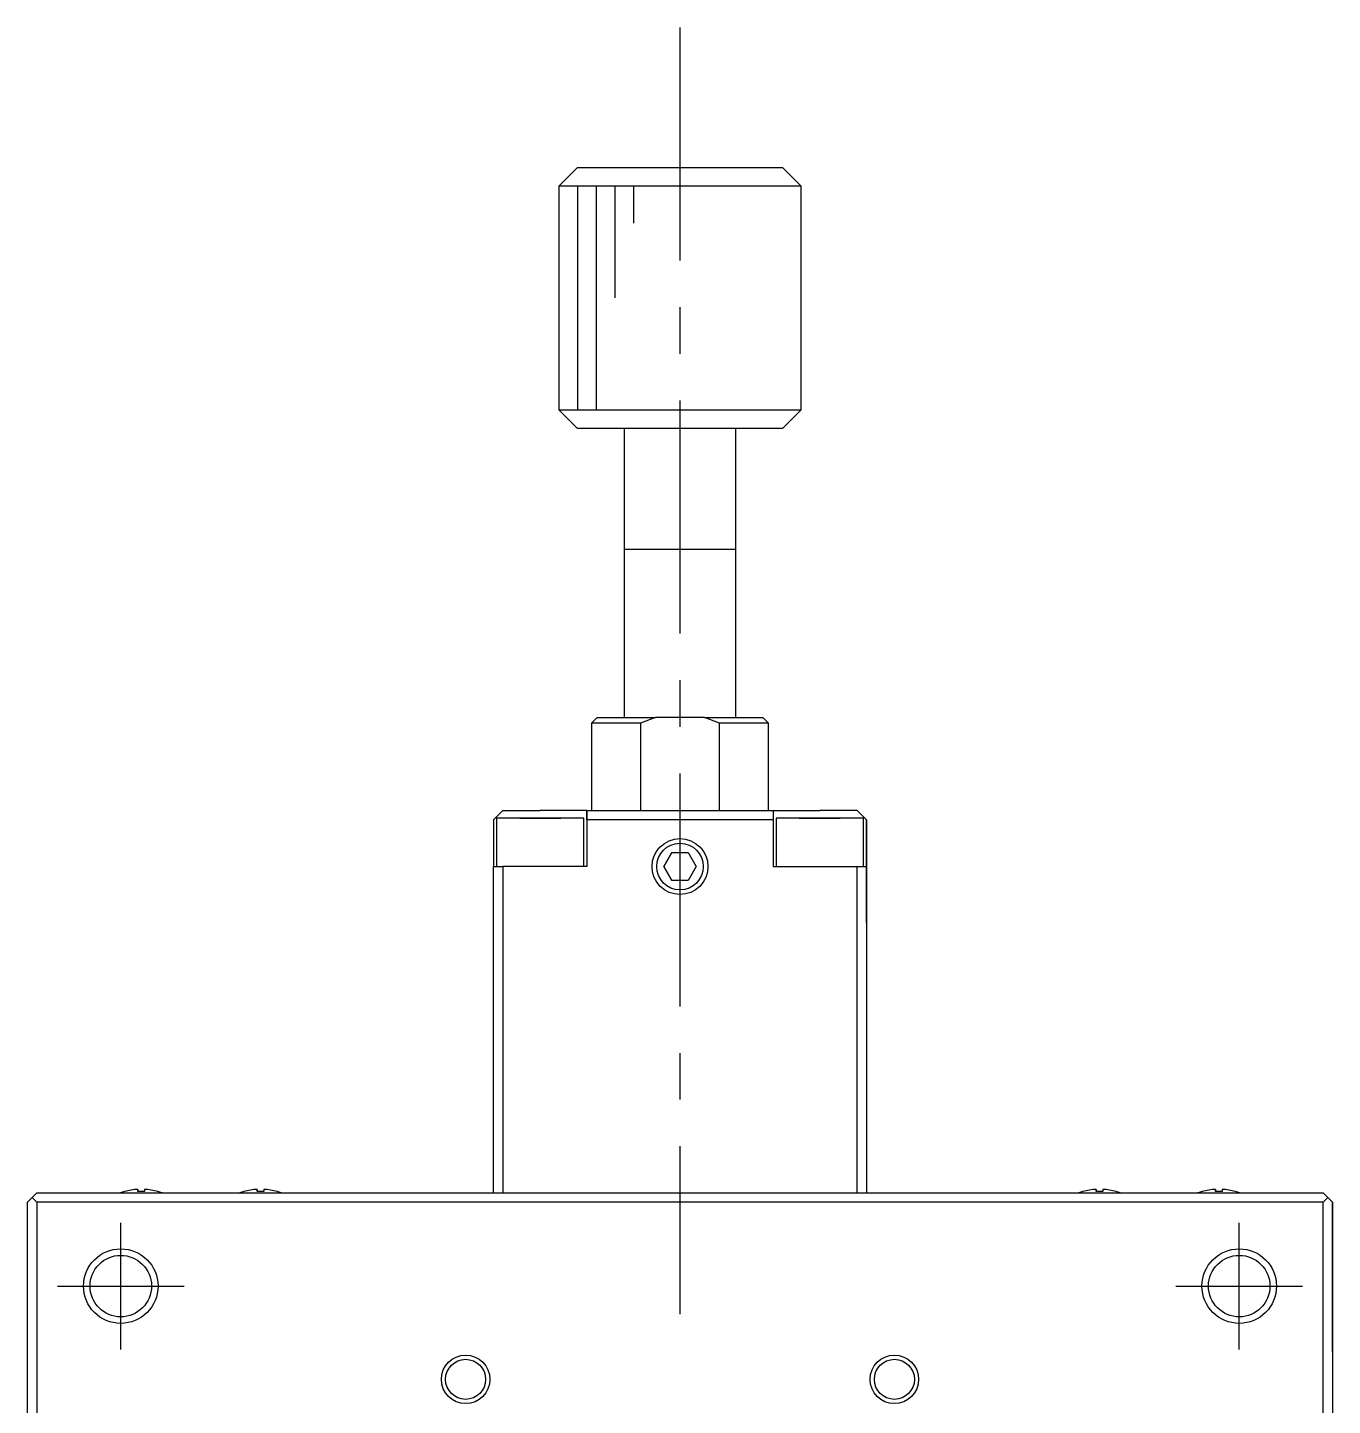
# Model space of a CAD drawing. Extents: x -260 to 382, y 37 to 524.
# Drawn here: x -52.4 to 17.6, y 147 to 220.9 of the extents above; entities that cross this region are included whole.
import ezdxf

# ---------------------------------------------------------------- set-up
doc = ezdxf.new("R2010")
doc.units = 0
doc.header["$LTSCALE"] = 10
doc.linetypes.add('CENTER', pattern=[2, 1.25, -0.25, 0.25, -0.25])
doc.layers.get('0').update_dxf_attribs({"linetype": 'CONTINUOUS'})
doc.layers.add('CENTER', color=1, linetype='CENTER')

msp = doc.modelspace()

# ---------------------------------------------------------------- linework, layer by layer
at = {"color": 7, "linetype": 'CONTINUOUS'}
for p, q in [((-22.941185, 213.390131), (-23.941185, 212.390131)), ((-22.941185, 213.390131), (-11.941185, 213.390131)), ((-10.941185, 212.390131), (-11.941185, 213.390131)), ((-10.941185, 212.390131), (-23.941185, 212.390131)), ((-23.941185, 212.390131), (-23.941185, 200.390131)), ((-10.941185, 200.390131), (-10.941185, 212.390131)), ((-23.941185, 200.390131), (-23.940919, 200.390131)), ((-23.941185, 200.390131), (-22.941185, 199.390131)), ((-23.940919, 200.390131), (-10.941185, 200.390131)), ((-11.941185, 199.390131), (-10.941185, 200.390131)), ((-20.441185, 199.390131), (-22.941185, 199.390131)), ((-11.941185, 199.390131), (-22.94096, 199.390131)), ((-14.441185, 199.390131), (-20.441185, 199.390131)), ((-20.441185, 199.390131), (-20.441185, 192.890131)), ((-14.441185, 199.390131), (-20.441062, 199.390131)), ((-11.941185, 199.390131), (-14.441185, 199.390131)), ((-14.441185, 192.890131), (-14.441185, 199.390131)), ((-20.439333, 192.890131), (-20.44119, 192.890131)), ((-20.441185, 192.895131), (-20.441185, 192.890131)), ((-20.441185, 192.890131), (-20.441185, 183.89015)), ((-20.441185, 192.890131), (-20.441185, 192.885131)), ((-14.44118, 192.890131), (-20.439333, 192.890131)), ((-14.441185, 192.890131), (-14.441185, 192.895131)), ((-14.441185, 183.89015), (-14.441185, 192.890131)), ((-14.441185, 192.885131), (-14.441185, 192.890131)), ((-21.891185, 183.890131), (-22.191185, 183.590131)), ((-19.562506, 183.590131), (-22.191185, 183.590131)), ((-22.191185, 183.590131), (-22.191185, 178.890131)), ((-21.891185, 183.890131), (-18.760276, 183.890131)), ((-18.760276, 183.890131), (-19.562506, 183.590131)), ((-19.562506, 183.590131), (-19.562506, 178.890131)), ((-16.122095, 183.890131), (-18.760276, 183.890131)), ((-16.122095, 183.890131), (-12.991185, 183.890131)), ((-15.319865, 183.590131), (-16.122095, 183.890131)), ((-12.691185, 183.590131), (-15.319865, 183.590131)), ((-15.319865, 178.890131), (-15.319865, 183.590131)), ((-12.691185, 183.590131), (-12.991185, 183.890131)), ((-12.691185, 178.890131), (-12.691185, 183.590131)), ((-26.941185, 178.890131), (-27.441185, 178.390131)), ((-26.941185, 178.890131), (-24.941185, 178.890131)), ((-22.441185, 178.890131), (-24.941185, 178.890131)), ((-22.441185, 178.390131), (-22.441185, 178.890131)), ((-22.441185, 178.890131), (-12.441185, 178.890131)), ((-22.441185, 178.890131), (-22.441185, 175.890131)), ((-12.441185, 178.890131), (-12.441185, 175.890131)), ((-12.441185, 178.890131), (-12.441185, 178.390131)), ((-12.441185, 178.890131), (-9.941185, 178.890131)), ((-7.941185, 178.890131), (-9.941185, 178.890131)), ((-7.441185, 178.390131), (-7.941185, 178.890131)), ((-7.941185, 178.890131), (-7.441185, 178.390131)), ((-27.441185, 178.390131), (-27.441185, 175.890131)), ((-22.591185, 178.490131), (-27.291185, 178.490131)), ((-22.591185, 178.490131), (-27.291185, 178.490131)), ((-27.291185, 178.490131), (-27.291185, 175.890131)), ((-26.041185, 178.490131), (-24.941185, 178.490131)), ((-24.941185, 178.490131), (-26.041185, 178.490131)), ((-23.841185, 178.490131), (-24.941185, 178.490131)), ((-24.941185, 178.490131), (-23.841185, 178.490131)), ((-22.591185, 175.890131), (-22.591185, 178.490131)), ((-22.441185, 178.390131), (-22.441185, 175.890131)), ((-12.441185, 178.390131), (-22.441185, 178.390131)), ((-12.441185, 178.390131), (-12.441185, 175.890131)), ((-7.591185, 178.490131), (-12.291185, 178.490131)), ((-7.591185, 178.490131), (-12.291185, 178.490131)), ((-12.291185, 178.490131), (-12.291185, 175.890131)), ((-11.041185, 178.490131), (-9.941185, 178.490131)), ((-9.941185, 178.490131), (-11.041185, 178.490131)), ((-8.841185, 178.490131), (-9.941185, 178.490131)), ((-9.941185, 178.490131), (-8.841185, 178.490131)), ((-7.591185, 175.890131), (-7.591185, 178.490131)), ((-7.441185, 178.390131), (-7.441185, 175.890131)), ((-7.441185, 175.890131), (-7.441185, 178.390131)), ((-18.307211, 175.890131), (-17.874198, 176.640131)), ((-17.874198, 176.640131), (-18.307211, 175.890131)), ((-17.874198, 176.640131), (-17.008173, 176.640131)), ((-17.008173, 176.640131), (-16.57516, 175.890131)), ((-27.441185, 158.390131), (-27.441185, 175.890131)), ((-27.441185, 175.890131), (-26.941185, 175.890131)), ((-26.941185, 175.890131), (-26.941185, 158.390131)), ((-22.441185, 175.890131), (-26.941185, 175.890131)), ((-17.874198, 175.140131), (-18.307211, 175.890131)), ((-18.307211, 175.890131), (-17.874198, 175.140131)), ((-16.57516, 175.890131), (-17.008173, 175.140131)), ((-12.441185, 175.890131), (-7.941185, 175.890131)), ((-7.941185, 158.390131), (-7.941185, 175.890131)), ((-7.941185, 175.890131), (-7.441185, 175.890131)), ((-7.441185, 175.890131), (-7.441185, 158.390131)), ((-7.441183, 172.890131), (-7.441185, 175.890131)), ((-17.008173, 175.140131), (-17.874198, 175.140131)), ((-7.441183, 172.890131), (-7.441183, 158.390131)), ((-51.941185, 158.390131), (-52.191185, 158.140131)), ((-51.941185, 158.390131), (17.058815, 158.390131)), ((-47.227547, 158.459653), (-47.229801, 158.464275)), ((-47.227547, 158.459653), (-47.229801, 158.464275)), ((-46.521185, 158.459653), (-46.521185, 158.57999)), ((-46.521185, 158.57999), (-46.521185, 158.459653)), ((-46.161185, 158.459653), (-46.521185, 158.459653)), ((-46.161185, 158.57999), (-46.161185, 158.459653)), ((-45.452569, 158.464275), (-45.454824, 158.459653)), ((-40.827547, 158.459653), (-40.829801, 158.464275)), ((-40.827547, 158.459653), (-40.829801, 158.464275)), ((-40.121185, 158.459653), (-40.121185, 158.57999)), ((-40.121185, 158.57999), (-40.121185, 158.459653)), ((-39.761185, 158.459653), (-40.121185, 158.459653)), ((-39.761185, 158.57999), (-39.761185, 158.459653)), ((-39.052569, 158.464275), (-39.054824, 158.459653)), ((4.172453, 158.459653), (4.170199, 158.464275)), ((4.172453, 158.459653), (4.170199, 158.464275)), ((4.878815, 158.459653), (4.878815, 158.57999)), ((4.878815, 158.57999), (4.878815, 158.459653)), ((5.238815, 158.459653), (4.878815, 158.459653)), ((5.238815, 158.57999), (5.238815, 158.459653)), ((5.947431, 158.464275), (5.945176, 158.459653)), ((10.572453, 158.459653), (10.570199, 158.464275)), ((10.572453, 158.459653), (10.570199, 158.464275)), ((11.278815, 158.459653), (11.278815, 158.57999)), ((11.278815, 158.57999), (11.278815, 158.459653)), ((11.638815, 158.459653), (11.278815, 158.459653)), ((11.638815, 158.57999), (11.638815, 158.459653)), ((12.347431, 158.464275), (12.345176, 158.459653)), ((17.308815, 158.140131), (17.058815, 158.390131)), ((17.058815, 158.390131), (17.558815, 157.890131)), ((-52.191185, 158.140131), (-52.441185, 157.890131)), ((-52.441185, 88.890131), (-52.441185, 157.890131)), ((-51.941185, 157.890131), (-52.191185, 158.140131)), ((17.058815, 157.890131), (-51.941185, 157.890131)), ((-51.941185, 157.890131), (-51.941185, 88.890131)), ((17.058815, 157.890131), (17.308815, 158.140131)), ((17.058815, 88.890131), (17.058815, 157.890131)), ((17.558815, 157.890131), (17.308815, 158.140131)), ((17.558815, 157.890131), (17.558815, 88.890131)), ((17.558815, 149.890126), (17.558815, 157.890131))]:
    msp.add_line(p, q, dxfattribs=at)
at = {"color": 3, "linetype": 'CONTINUOUS'}
for p, q in [((-22.941185, 212.390131), (-22.941185, 200.390131)), ((-21.941185, 212.390131), (-21.941185, 200.390131)), ((-20.941185, 212.390131), (-20.941185, 206.390131)), ((-19.941185, 212.390131), (-19.941185, 210.390131))]:
    msp.add_line(p, q, dxfattribs=at)
for centre, radius in [((-17.441185, 175.890131), 1.5), ((-47.441185, 153.390131), 2), ((12.558815, 153.390131), 2), ((-28.941185, 148.390131), 1.3), ((-5.941185, 148.390131), 1.3)]:
    msp.add_circle(centre, radius, dxfattribs=at)
at = {"color": 7, "linetype": 'CONTINUOUS'}
for centre, radius in [((-17.441185, 175.890131), 1.25), ((-47.441185, 153.390131), 1.65), ((12.558815, 153.390131), 1.65), ((-28.941185, 148.390131), 1.075), ((-5.941185, 148.390131), 1.075)]:
    msp.add_circle(centre, radius, dxfattribs=at)
for centre, radius, start, end in [((-46.341185, 155.390131), 3.2, 106.122533, 110.364135), ((-46.341185, 155.390131), 3.194933, 93.229709, 106.106712), ((-46.341185, 155.390131), 3.194933, 73.893288, 86.770291), ((-46.341185, 155.390131), 3.2, 69.635865, 73.877467), ((-39.941185, 155.390131), 3.2, 106.122533, 110.364135), ((-39.941185, 155.390131), 3.194933, 93.229709, 106.106712), ((-39.941185, 155.390131), 3.194933, 73.893288, 86.770291), ((-39.941185, 155.390131), 3.2, 69.635865, 73.877467), ((5.058815, 155.390131), 3.2, 106.122533, 110.364135), ((5.058815, 155.390131), 3.194933, 93.229709, 106.106712), ((5.058815, 155.390131), 3.194933, 73.893288, 86.770291), ((5.058815, 155.390131), 3.2, 69.635865, 73.877467), ((11.458815, 155.390131), 3.2, 106.122533, 110.364135), ((11.458815, 155.390131), 3.194933, 93.229709, 106.106712), ((11.458815, 155.390131), 3.194933, 73.893288, 86.770291), ((11.458815, 155.390131), 3.2, 69.635865, 73.877467)]:
    msp.add_arc(centre, radius, start, end, dxfattribs=at)
at = {"layer": 'CENTER', "color": 1, "linetype": 'CENTER'}
for p, q in [((-17.441185, 220.890131), (-17.441185, 151.890131)), ((-47.441185, 149.990131), (-47.441185, 156.790131)), ((12.558815, 149.990131), (12.558815, 156.790131)), ((-50.841185, 153.390131), (-44.041185, 153.390131)), ((9.158815, 153.390131), (15.958815, 153.390131))]:
    msp.add_line(p, q, dxfattribs=at)

doc.saveas('drawing.dxf')
